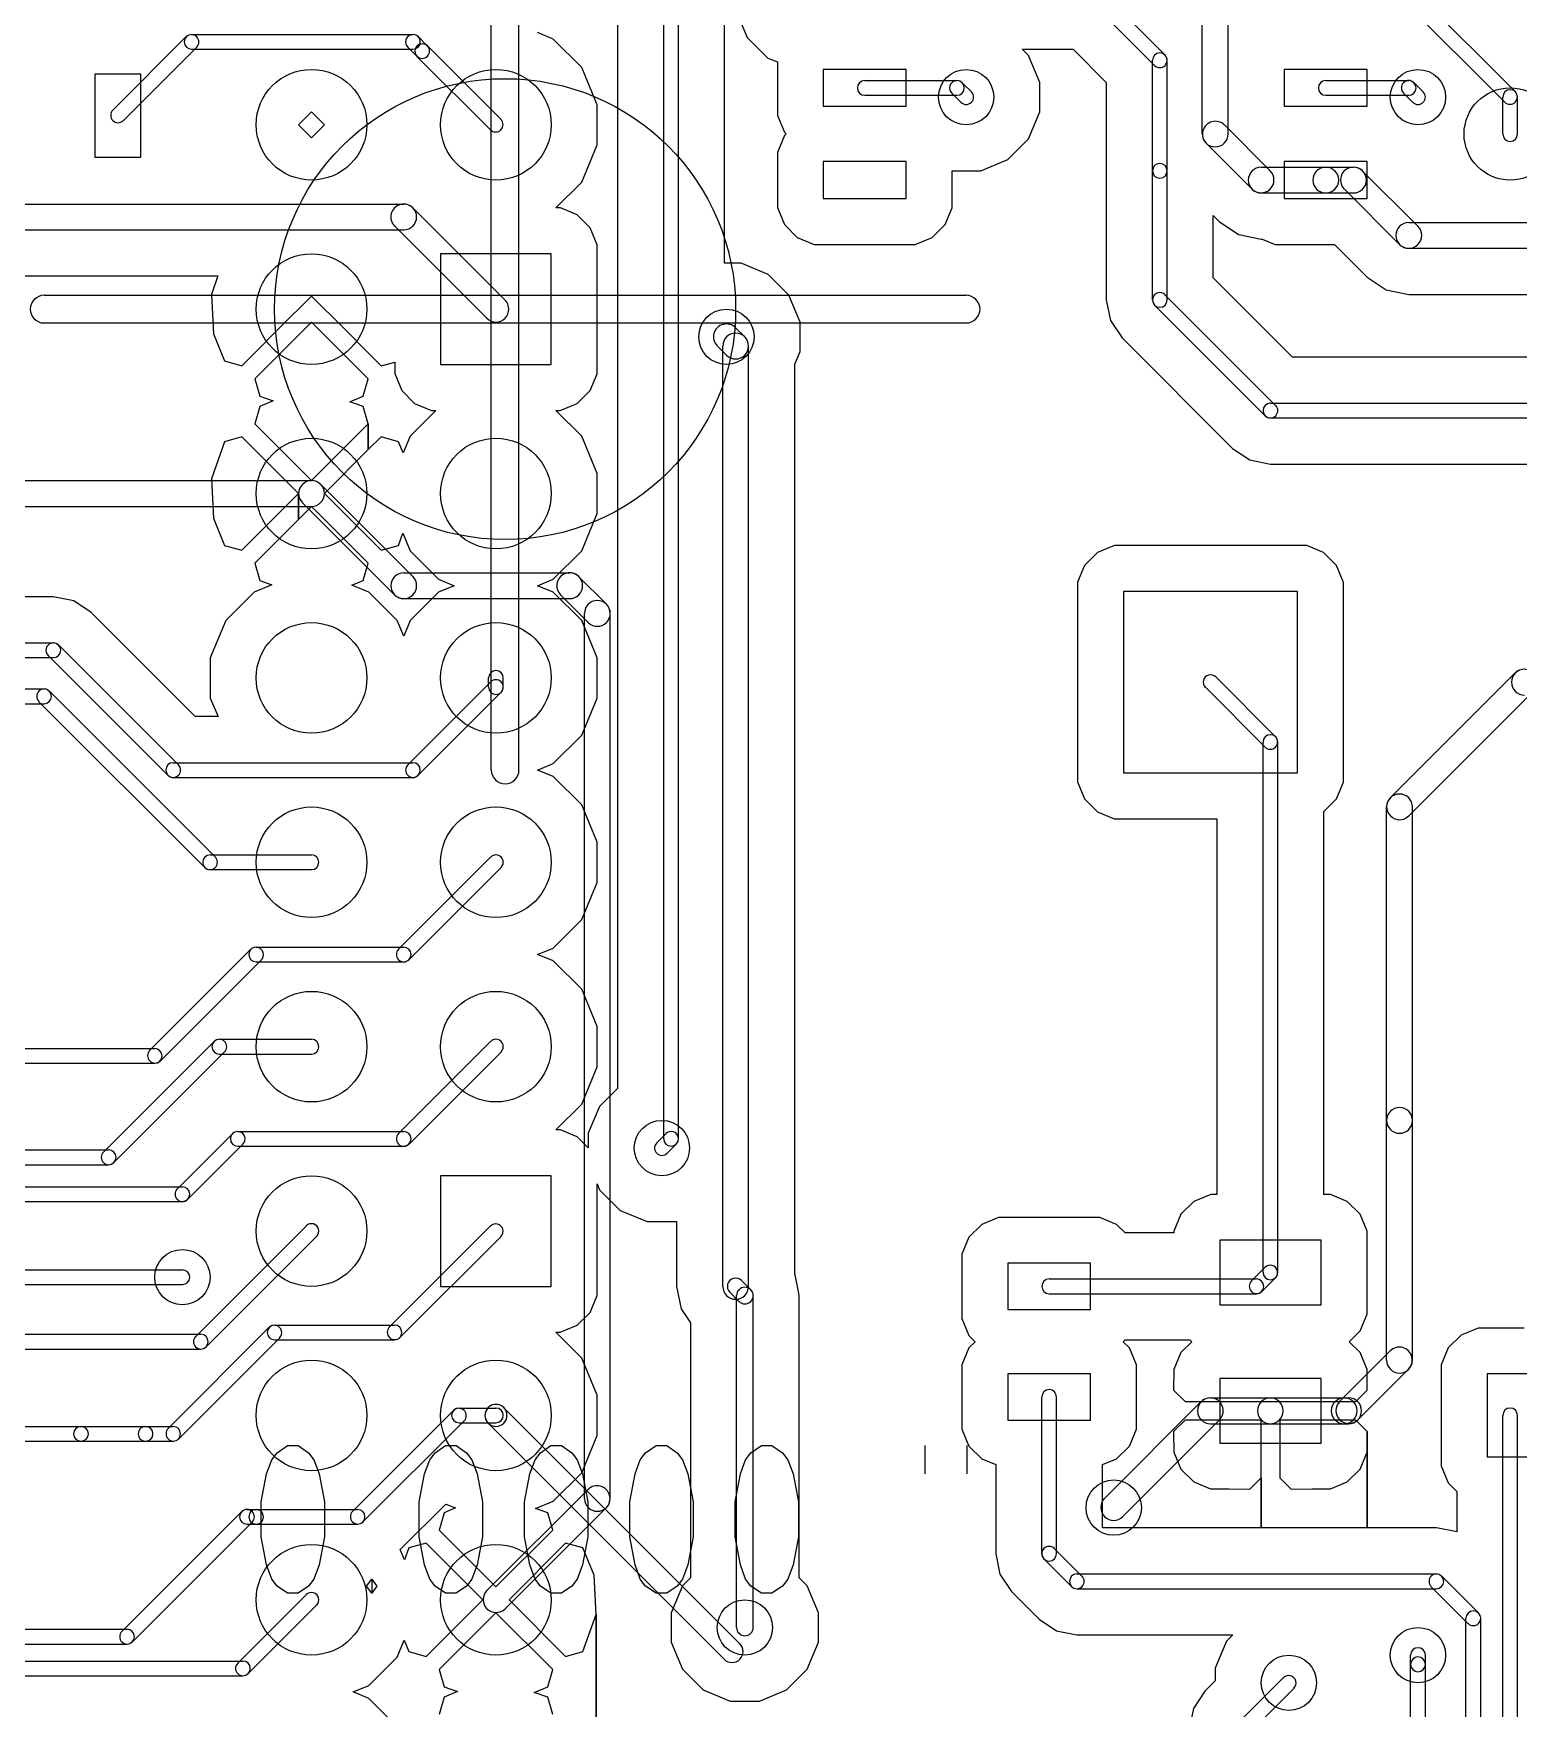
# Model space of a CAD drawing. Extents: x -29274 to 69862, y 24345 to 162744.
# Drawn here: x 48492 to 56545, y 53280 to 62365 of the extents above; entities that cross this region are included whole.
import ezdxf

# ---------------------------------------------------------------- set-up
doc = ezdxf.new("R2010")
doc.units = 0
doc.layers.add('BLACK', color=1, linetype='CONTINUOUS')

msp = doc.modelspace()

# ---------------------------------------------------------------- linework, layer by layer
at = {"layer": 'BLACK'}
for p, q in [((50975, 58370), (50975, 63370)), ((51125, 58370), (51125, 63370)), ((51910, 56370), (51910, 62820)), ((51990, 56370), (51990, 62820)), ((52240, 61119), (52240, 62820)), ((52240, 61119), (52240, 62820)), ((51660, 62700), (51660, 56644)), ((51660, 62700), (51660, 56644)), ((54830, 61820), (54830, 62770)), ((54970, 61820), (54970, 62770)), ((54279, 62598), (54628, 62249)), ((55979, 62598), (56528, 62049)), ((54222, 62541), (54571, 62192)), ((55922, 62541), (56471, 61992)), ((52301, 62491), (52362, 62344)), ((52301, 62491), (52362, 62344)), ((49321, 62348), (48922, 61949)), ((49350, 62360), (50550, 62360)), ((50628, 62299), (50579, 62348)), ((51311, 62335), (51226, 62370)), ((51311, 62335), (51226, 62370)), ((51465, 62181), (51311, 62335)), ((51465, 62181), (51311, 62335)), ((52362, 62344), (52474, 62232)), ((52362, 62344), (52474, 62232)), ((49378, 62291), (48979, 61892)), ((49350, 62280), (50550, 62280)), ((50571, 62242), (50522, 62291)), ((50971, 61842), (50572, 62241)), ((51028, 61899), (50629, 62298)), ((52474, 62232), (52526, 62211)), ((52474, 62232), (52526, 62211)), ((53888, 62246), (53854, 62280)), ((53854, 62280), (54130, 62280)), ((53888, 62246), (53854, 62280)), ((53854, 62280), (54130, 62280)), ((53949, 62099), (53888, 62246)), ((53949, 62099), (53888, 62246)), ((54130, 62280), (54310, 62100)), ((54130, 62280), (54310, 62100)), ((49075, 62145), (48825, 62145)), ((48825, 62145), (48825, 61695)), ((49075, 61695), (49075, 62145)), ((51549, 61979), (51465, 62181)), ((51549, 61979), (51465, 62181)), ((52526, 62211), (52526, 62121)), ((52526, 62211), (52526, 62121)), ((53225, 62170), (52775, 62170)), ((52775, 62170), (52775, 61970)), ((53225, 61970), (53225, 62170)), ((54560, 61620), (54560, 62220)), ((54640, 61620), (54640, 62220)), ((55725, 62170), (55275, 62170)), ((55275, 62170), (55275, 61970)), ((55725, 61970), (55725, 62170)), ((52526, 62121), (52526, 61921)), ((52526, 62121), (52526, 61921)), ((53000, 62110), (53500, 62110)), ((53578, 62049), (53529, 62098)), ((53949, 61940), (53949, 62099)), ((53949, 61940), (53949, 62099)), ((54310, 62100), (54310, 61620)), ((54310, 62100), (54310, 61620)), ((55500, 62110), (55950, 62110)), ((55979, 62098), (56028, 62049)), ((51549, 61761), (51549, 61979)), ((51549, 61761), (51549, 61979)), ((52775, 61970), (53225, 61970)), ((53000, 62030), (53500, 62030)), ((53521, 61992), (53472, 62041)), ((55275, 61970), (55725, 61970)), ((55500, 62030), (55950, 62030)), ((55922, 62041), (55971, 61992)), ((56460, 61820), (56460, 62020)), ((56540, 61820), (56540, 62020)), ((49929, 61870), (50000, 61941)), ((49929, 61870), (50000, 61941)), ((50000, 61799), (49929, 61870)), ((50000, 61799), (49929, 61870)), ((50000, 61941), (50071, 61870)), ((50000, 61941), (50071, 61870)), ((50071, 61870), (50000, 61799)), ((50071, 61870), (50000, 61799)), ((52526, 61921), (52564, 61829)), ((52526, 61921), (52564, 61829)), ((53888, 61794), (53949, 61940)), ((53888, 61794), (53949, 61940)), ((55199, 61620), (54950, 61869)), ((52564, 61811), (52526, 61720)), ((52564, 61811), (52526, 61720)), ((52564, 61829), (52573, 61820)), ((52564, 61829), (52573, 61820)), ((52573, 61820), (52564, 61811)), ((52573, 61820), (52564, 61811)), ((53776, 61682), (53888, 61794)), ((53776, 61682), (53888, 61794)), ((48825, 61695), (49075, 61695)), ((51465, 61559), (51549, 61761)), ((51465, 61559), (51549, 61761)), ((52526, 61720), (52526, 61621)), ((52526, 61720), (52526, 61621)), ((55100, 61521), (54851, 61770)), ((52526, 61621), (52526, 61421)), ((52526, 61621), (52526, 61421)), ((53225, 61670), (52775, 61670)), ((52775, 61670), (52775, 61470)), ((53225, 61470), (53225, 61670)), ((53474, 61519), (53474, 61621)), ((53474, 61621), (53629, 61621)), ((53474, 61519), (53474, 61621)), ((53474, 61621), (53629, 61621)), ((53629, 61621), (53776, 61682)), ((53629, 61621), (53776, 61682)), ((54310, 61620), (54310, 60920)), ((54310, 61620), (54310, 60920)), ((54560, 60920), (54560, 61620)), ((54640, 60920), (54640, 61620)), ((55150, 61640), (55500, 61640)), ((55725, 61670), (55275, 61670)), ((55275, 61670), (55275, 61470)), ((55500, 61640), (55650, 61640)), ((55700, 61619), (55999, 61320)), ((55725, 61470), (55725, 61670)), ((51325, 61419), (51465, 61559)), ((51325, 61419), (51465, 61559)), ((53474, 61420), (53474, 61519)), ((53474, 61420), (53474, 61519)), ((55601, 61520), (55900, 61221)), ((46500, 61440), (50500, 61440)), ((51049, 60920), (50550, 61419)), ((51350, 61419), (51325, 61419)), ((51350, 61419), (51325, 61419)), ((51441, 61381), (51350, 61419)), ((51441, 61381), (51350, 61419)), ((52526, 61421), (52564, 61329)), ((52526, 61421), (52564, 61329)), ((52775, 61470), (53225, 61470)), ((53436, 61329), (53474, 61420)), ((53436, 61329), (53474, 61420)), ((55150, 61500), (55500, 61500)), ((55275, 61470), (55725, 61470)), ((55500, 61500), (55650, 61500)), ((51511, 61311), (51441, 61381)), ((51511, 61311), (51441, 61381)), ((52564, 61329), (52634, 61259)), ((52564, 61329), (52634, 61259)), ((53366, 61259), (53436, 61329)), ((53366, 61259), (53436, 61329)), ((54890, 61040), (54890, 61378)), ((54890, 61378), (54923, 61344)), ((54890, 61040), (54890, 61378)), ((54890, 61378), (54923, 61344)), ((54923, 61344), (54924, 61344)), ((54923, 61344), (54924, 61344)), ((54924, 61344), (54993, 61298)), ((54924, 61344), (54993, 61298)), ((55950, 61340), (57100, 61340)), ((46500, 61300), (50500, 61300)), ((50950, 60821), (50451, 61320)), ((51549, 61219), (51511, 61311)), ((51549, 61219), (51511, 61311)), ((52634, 61259), (52725, 61221)), ((52634, 61259), (52725, 61221)), ((53274, 61221), (53366, 61259)), ((53274, 61221), (53366, 61259)), ((54993, 61298), (55027, 61275)), ((54993, 61298), (55027, 61275)), ((55027, 61275), (55028, 61274)), ((55027, 61275), (55028, 61274)), ((55028, 61274), (55150, 61250)), ((55028, 61274), (55150, 61250)), ((55150, 61250), (55155, 61250)), ((55150, 61250), (55155, 61250)), ((55155, 61250), (55225, 61221)), ((55155, 61250), (55225, 61221)), ((51300, 61170), (50700, 61170)), ((50700, 61170), (50700, 60570)), ((51300, 60570), (51300, 61170)), ((51549, 60619), (51549, 61219)), ((51549, 60619), (51549, 61219)), ((52725, 61221), (52824, 61221)), ((52725, 61221), (52824, 61221)), ((52824, 61221), (53274, 61221)), ((52824, 61221), (53274, 61221)), ((55225, 61221), (55324, 61221)), ((55225, 61221), (55324, 61221)), ((55324, 61221), (55547, 61221)), ((55324, 61221), (55547, 61221)), ((55547, 61221), (55724, 61044)), ((55547, 61221), (55724, 61044)), ((55950, 61200), (57100, 61200)), ((47021, 61050), (49492, 61050)), ((47021, 61050), (49492, 61050)), ((49492, 61050), (49457, 60949)), ((49492, 61050), (49457, 60949)), ((52330, 61119), (52240, 61119)), ((52330, 61119), (52240, 61119)), ((52476, 61058), (52330, 61119)), ((52476, 61058), (52330, 61119)), ((52588, 60946), (52476, 61058)), ((52588, 60946), (52476, 61058)), ((55320, 60610), (54890, 61040)), ((55320, 60610), (54890, 61040)), ((55724, 61044), (55827, 60975)), ((55724, 61044), (55827, 60975)), ((55827, 60975), (55828, 60974)), ((55827, 60975), (55828, 60974)), ((55828, 60974), (55950, 60950)), ((55828, 60974), (55950, 60950)), ((48550, 60945), (53550, 60945)), ((49457, 60949), (49468, 60736)), ((49457, 60949), (49468, 60736)), ((49894, 60835), (49929, 60870)), ((49894, 60835), (49929, 60870)), ((49929, 60870), (50000, 60941)), ((49929, 60870), (50000, 60941)), ((50000, 60941), (50071, 60870)), ((50000, 60941), (50071, 60870)), ((50071, 60870), (50106, 60835)), ((50071, 60870), (50106, 60835)), ((52649, 60799), (52588, 60946)), ((52649, 60799), (52588, 60946)), ((54310, 60920), (54332, 60809)), ((54310, 60920), (54332, 60809)), ((55172, 60292), (54572, 60892)), ((55228, 60348), (54628, 60948)), ((55950, 60950), (57100, 60950)), ((55950, 60950), (57100, 60950)), ((48550, 60795), (53550, 60795)), ((49622, 60562), (49894, 60835)), ((49622, 60562), (49894, 60835)), ((50000, 60799), (49692, 60492)), ((50000, 60799), (49692, 60492)), ((50308, 60492), (50000, 60799)), ((50308, 60492), (50000, 60799)), ((50106, 60835), (50378, 60562)), ((50106, 60835), (50378, 60562)), ((52649, 60640), (52649, 60799)), ((52649, 60640), (52649, 60799)), ((54332, 60809), (54395, 60715)), ((54332, 60809), (54395, 60715)), ((49468, 60736), (49528, 60589)), ((49468, 60736), (49528, 60589)), ((52349, 60720), (52300, 60769)), ((54395, 60715), (54995, 60115)), ((54395, 60715), (54995, 60115)), ((51549, 60520), (51549, 60619)), ((51549, 60520), (51549, 60619)), ((52250, 60621), (52201, 60670)), ((52230, 55570), (52230, 60670)), ((52370, 55570), (52370, 60670)), ((52620, 60571), (52649, 60640)), ((52620, 60571), (52649, 60640)), ((59726, 60610), (55320, 60610)), ((59726, 60610), (55320, 60610)), ((49528, 60589), (49622, 60562)), ((49528, 60589), (49622, 60562)), ((50378, 60562), (50451, 60583)), ((50378, 60562), (50451, 60583)), ((50451, 60583), (50451, 60521)), ((50451, 60583), (50451, 60521)), ((50451, 60521), (50489, 60429)), ((50451, 60521), (50489, 60429)), ((50700, 60570), (51300, 60570)), ((51511, 60429), (51549, 60520)), ((51511, 60429), (51549, 60520)), ((52620, 55638), (52620, 60571)), ((52620, 55638), (52620, 60571)), ((49692, 60492), (49719, 60398)), ((49692, 60492), (49719, 60398)), ((50281, 60398), (50308, 60492)), ((50281, 60398), (50308, 60492)), ((50489, 60429), (50559, 60359)), ((50489, 60429), (50559, 60359)), ((51441, 60359), (51511, 60429)), ((51441, 60359), (51511, 60429)), ((49719, 60342), (49692, 60248)), ((49719, 60342), (49692, 60248)), ((49719, 60398), (49792, 60373)), ((49719, 60398), (49792, 60373)), ((49792, 60373), (49719, 60342)), ((49792, 60373), (49719, 60342)), ((50207, 60368), (50281, 60398)), ((50207, 60368), (50281, 60398)), ((50281, 60342), (50207, 60368)), ((50281, 60342), (50207, 60368)), ((50308, 60248), (50281, 60342)), ((50308, 60248), (50281, 60342)), ((50559, 60359), (50650, 60321)), ((50559, 60359), (50650, 60321)), ((51349, 60321), (51441, 60359)), ((51349, 60321), (51441, 60359)), ((55200, 60360), (60200, 60360)), ((49692, 60248), (50000, 59941)), ((49692, 60248), (50000, 59941)), ((50000, 59941), (50308, 60248)), ((50000, 59941), (50308, 60248)), ((50308, 60108), (50308, 60248)), ((50308, 60248), (50308, 60108)), ((50308, 60108), (50308, 60248)), ((50308, 60248), (50308, 60108)), ((50675, 60321), (50535, 60181)), ((50675, 60321), (50535, 60181)), ((50650, 60321), (50675, 60321)), ((50650, 60321), (50675, 60321)), ((51465, 60181), (51325, 60321)), ((51325, 60321), (51349, 60321)), ((51465, 60181), (51325, 60321)), ((51325, 60321), (51349, 60321)), ((55200, 60280), (60200, 60280)), ((49528, 60151), (49457, 59949)), ((49528, 60151), (49457, 59949)), ((49622, 60178), (49528, 60151)), ((49622, 60178), (49528, 60151)), ((49929, 59870), (49622, 60178)), ((49929, 59870), (49622, 60178)), ((50378, 60178), (50308, 60108)), ((50378, 60178), (50308, 60108)), ((50472, 60151), (50378, 60178)), ((50472, 60151), (50378, 60178)), ((50497, 60090), (50472, 60151)), ((50497, 60090), (50472, 60151)), ((50535, 60181), (50497, 60090)), ((50535, 60181), (50497, 60090)), ((51549, 59979), (51465, 60181)), ((51549, 59979), (51465, 60181)), ((50308, 60108), (50071, 59870)), ((50308, 60108), (50071, 59870)), ((54995, 60115), (55089, 60052)), ((54995, 60115), (55089, 60052)), ((55089, 60052), (55200, 60030)), ((55089, 60052), (55200, 60030)), ((51549, 59761), (51549, 59979)), ((51549, 59761), (51549, 59979)), ((55200, 60030), (59726, 60030)), ((55200, 60030), (59726, 60030)), ((46400, 59940), (50000, 59940)), ((49457, 59949), (49468, 59736)), ((49457, 59949), (49468, 59736)), ((49622, 59562), (49929, 59870)), ((49622, 59562), (49929, 59870)), ((49929, 59729), (49929, 59870)), ((49929, 59870), (49929, 59729)), ((49929, 59729), (49929, 59870)), ((49929, 59870), (49929, 59729)), ((50050, 59919), (50549, 59420)), ((50071, 59870), (50378, 59562)), ((50071, 59870), (50378, 59562)), ((46400, 59800), (50000, 59800)), ((50000, 59799), (49929, 59729)), ((50000, 59799), (49929, 59729)), ((49951, 59820), (50450, 59321)), ((50308, 59492), (50000, 59799)), ((50308, 59492), (50000, 59799)), ((49468, 59736), (49528, 59589)), ((49468, 59736), (49528, 59589)), ((49929, 59729), (49692, 59492)), ((49929, 59729), (49692, 59492)), ((51465, 59559), (51549, 59761)), ((51465, 59559), (51549, 59761)), ((50472, 59589), (50495, 59655)), ((50472, 59589), (50495, 59655)), ((50495, 59655), (50535, 59559)), ((50495, 59655), (50535, 59559)), ((49528, 59589), (49622, 59562)), ((49528, 59589), (49622, 59562)), ((50378, 59562), (50472, 59589)), ((50378, 59562), (50472, 59589)), ((50535, 59559), (50689, 59405)), ((50535, 59559), (50689, 59405)), ((51311, 59405), (51465, 59559)), ((51311, 59405), (51465, 59559)), ((54262, 59550), (54192, 59480)), ((54262, 59550), (54192, 59480)), ((54354, 59588), (54262, 59550)), ((54354, 59588), (54262, 59550)), ((55298, 59588), (54354, 59588)), ((55298, 59588), (54354, 59588)), ((55397, 59588), (55298, 59588)), ((55397, 59588), (55298, 59588)), ((55488, 59550), (55397, 59588)), ((55488, 59550), (55397, 59588)), ((55558, 59480), (55488, 59550)), ((55558, 59480), (55488, 59550)), ((49692, 59492), (49719, 59398)), ((49692, 59492), (49719, 59398)), ((50281, 59398), (50308, 59492)), ((50281, 59398), (50308, 59492)), ((50500, 59440), (51400, 59440)), ((51599, 59270), (51450, 59419)), ((54192, 59480), (54154, 59389)), ((54192, 59480), (54154, 59389)), ((55596, 59388), (55558, 59480)), ((55596, 59388), (55558, 59480)), ((49689, 59335), (49535, 59181)), ((49689, 59335), (49535, 59181)), ((49784, 59375), (49689, 59335)), ((49784, 59375), (49689, 59335)), ((49719, 59398), (49784, 59375)), ((49719, 59398), (49784, 59375)), ((50219, 59373), (50281, 59398)), ((50219, 59373), (50281, 59398)), ((50311, 59335), (50219, 59373)), ((50311, 59335), (50219, 59373)), ((50465, 59181), (50311, 59335)), ((50465, 59181), (50311, 59335)), ((50689, 59335), (50535, 59181)), ((50689, 59335), (50535, 59181)), ((50689, 59405), (50773, 59370)), ((50689, 59405), (50773, 59370)), ((50773, 59370), (50689, 59335)), ((50773, 59370), (50689, 59335)), ((51226, 59370), (51311, 59405)), ((51226, 59370), (51311, 59405)), ((51311, 59335), (51226, 59370)), ((51311, 59335), (51226, 59370)), ((51465, 59181), (51311, 59335)), ((51465, 59181), (51311, 59335)), ((54154, 59389), (54154, 59290)), ((54154, 59389), (54154, 59290)), ((55347, 59339), (54403, 59339)), ((54403, 59339), (54403, 58355)), ((55347, 58355), (55347, 59339)), ((55596, 58404), (55596, 59388)), ((55596, 58404), (55596, 59388)), ((48600, 59310), (47025, 59310)), ((48600, 59310), (47025, 59310)), ((48711, 59288), (48600, 59310)), ((48711, 59288), (48600, 59310)), ((48805, 59225), (48711, 59288)), ((48805, 59225), (48711, 59288)), ((50500, 59300), (51400, 59300)), ((51500, 59171), (51351, 59320)), ((54154, 59290), (54154, 58306)), ((54154, 59290), (54154, 58306)), ((49370, 58660), (48805, 59225)), ((49370, 58660), (48805, 59225)), ((49535, 59181), (49451, 58979)), ((49535, 59181), (49451, 58979)), ((50500, 59097), (50465, 59181)), ((50500, 59097), (50465, 59181)), ((50535, 59181), (50500, 59097)), ((50535, 59181), (50500, 59097)), ((51549, 58979), (51465, 59181)), ((51549, 58979), (51465, 59181)), ((51480, 54420), (51480, 59220)), ((51620, 54420), (51620, 59220)), ((44200, 59060), (48600, 59060)), ((44200, 58980), (48600, 58980)), ((49221, 58342), (48572, 58991)), ((49278, 58399), (48629, 59048)), ((49451, 58979), (49451, 58761)), ((49451, 58979), (49451, 58761)), ((51549, 58761), (51549, 58979)), ((51549, 58761), (51549, 58979)), ((50960, 58820), (50960, 58870)), ((51040, 58820), (51040, 58870)), ((55227, 58551), (54903, 58875)), ((55851, 58221), (56526, 58896)), ((44050, 58810), (48550, 58810)), ((49478, 57899), (48579, 58798)), ((50972, 58848), (50522, 58398)), ((51028, 58792), (50578, 58342)), ((55171, 58495), (54847, 58819)), ((55950, 58122), (56625, 58797)), ((44050, 58730), (48550, 58730)), ((49421, 57842), (48522, 58741)), ((49451, 58761), (49493, 58660)), ((49451, 58761), (49493, 58660)), ((51465, 58559), (51549, 58761)), ((51465, 58559), (51549, 58761)), ((49493, 58660), (49370, 58660)), ((49493, 58660), (49370, 58660)), ((51311, 58405), (51465, 58559)), ((51311, 58405), (51465, 58559)), ((55160, 55646), (55160, 58522)), ((55240, 55646), (55240, 58522)), ((49250, 58410), (50550, 58410)), ((49250, 58330), (50550, 58330)), ((51226, 58370), (51311, 58405)), ((51226, 58370), (51311, 58405)), ((51311, 58335), (51226, 58370)), ((51311, 58335), (51226, 58370)), ((51465, 58181), (51311, 58335)), ((51465, 58181), (51311, 58335)), ((54403, 58355), (55347, 58355)), ((55596, 58305), (55596, 58404)), ((55596, 58305), (55596, 58404)), ((54154, 58306), (54192, 58214)), ((54154, 58306), (54192, 58214)), ((55558, 58214), (55596, 58305)), ((55558, 58214), (55596, 58305)), ((51549, 57979), (51465, 58181)), ((51549, 57979), (51465, 58181)), ((54192, 58214), (54262, 58144)), ((54192, 58214), (54262, 58144)), ((54262, 58144), (54353, 58106)), ((54262, 58144), (54353, 58106)), ((55490, 58146), (55558, 58214)), ((55490, 58146), (55558, 58214)), ((55490, 56069), (55490, 58146)), ((55490, 56069), (55490, 58146)), ((55830, 56470), (55830, 58170)), ((55970, 56470), (55970, 58170)), ((54353, 58106), (54452, 58106)), ((54353, 58106), (54452, 58106)), ((54452, 58106), (54910, 58106)), ((54452, 58106), (54910, 58106)), ((54910, 58106), (54910, 56069)), ((54910, 58106), (54910, 56069)), ((51549, 57761), (51549, 57979)), ((51549, 57761), (51549, 57979)), ((49450, 57910), (50000, 57910)), ((50472, 57399), (50971, 57898)), ((49450, 57830), (50000, 57830)), ((50529, 57342), (51028, 57841)), ((51465, 57559), (51549, 57761)), ((51465, 57559), (51549, 57761)), ((51311, 57405), (51465, 57559)), ((51311, 57405), (51465, 57559)), ((49122, 56849), (49671, 57398)), ((49179, 56792), (49728, 57341)), ((49700, 57410), (50500, 57410)), ((49700, 57330), (50500, 57330)), ((51226, 57370), (51311, 57405)), ((51226, 57370), (51311, 57405)), ((51311, 57335), (51226, 57370)), ((51311, 57335), (51226, 57370)), ((51465, 57181), (51311, 57335)), ((51465, 57181), (51311, 57335)), ((51549, 56979), (51465, 57181)), ((51549, 56979), (51465, 57181)), ((51549, 56761), (51549, 56979)), ((51549, 56761), (51549, 56979)), ((49472, 56898), (48872, 56298)), ((49500, 56910), (50000, 56910)), ((50472, 56399), (50971, 56898)), ((45750, 56860), (49150, 56860)), ((45750, 56780), (49150, 56780)), ((49528, 56842), (48928, 56242)), ((49500, 56830), (50000, 56830)), ((50529, 56342), (51028, 56841)), ((51465, 56559), (51549, 56761)), ((51465, 56559), (51549, 56761)), ((51660, 56644), (51562, 56546)), ((51660, 56644), (51562, 56546)), ((51325, 56419), (51465, 56559)), ((51325, 56419), (51465, 56559)), ((51562, 56546), (51501, 56400)), ((51562, 56546), (51501, 56400)), ((51350, 56419), (51325, 56419)), ((51350, 56419), (51325, 56419)), ((51441, 56381), (51350, 56419)), ((51441, 56381), (51350, 56419)), ((55830, 55170), (55830, 56470)), ((55970, 55170), (55970, 56470)), ((49272, 56098), (49572, 56398)), ((49328, 56042), (49628, 56342)), ((49600, 56410), (50500, 56410)), ((49600, 56330), (50500, 56330)), ((51501, 56321), (51441, 56381)), ((51501, 56321), (51441, 56381)), ((51501, 56400), (51501, 56321)), ((51501, 56400), (51501, 56321)), ((51872, 56349), (51921, 56398)), ((51929, 56292), (51978, 56341)), ((46200, 56310), (48900, 56310)), ((46200, 56230), (48900, 56230)), ((51300, 56170), (50700, 56170)), ((50700, 56170), (50700, 55570)), ((51300, 55570), (51300, 56170)), ((46972, 56110), (49300, 56110)), ((51549, 55619), (51549, 56126)), ((51549, 56126), (51562, 56094)), ((51549, 55619), (51549, 56126)), ((51549, 56126), (51562, 56094)), ((51562, 56094), (51674, 55982)), ((51562, 56094), (51674, 55982)), ((54876, 56069), (54784, 56031)), ((54876, 56069), (54784, 56031)), ((54910, 56069), (54876, 56069)), ((54910, 56069), (54876, 56069)), ((55525, 56069), (55490, 56069)), ((55525, 56069), (55490, 56069)), ((55616, 56031), (55525, 56069)), ((55616, 56031), (55525, 56069)), ((46972, 56030), (49300, 56030)), ((51674, 55982), (51820, 55921)), ((51674, 55982), (51820, 55921)), ((54714, 55961), (54676, 55870)), ((54714, 55961), (54676, 55870)), ((54784, 56031), (54714, 55961)), ((54784, 56031), (54714, 55961)), ((55686, 55961), (55616, 56031)), ((55686, 55961), (55616, 56031)), ((55724, 55869), (55686, 55961)), ((55724, 55869), (55686, 55961)), ((49372, 55298), (49972, 55898)), ((50422, 55349), (50971, 55898)), ((51820, 55921), (51979, 55921)), ((51820, 55921), (51979, 55921)), ((51979, 55921), (51980, 55922)), ((51979, 55921), (51980, 55922)), ((51980, 55922), (51980, 55570)), ((51980, 55922), (51980, 55570)), ((53634, 55906), (53564, 55836)), ((53634, 55906), (53564, 55836)), ((53726, 55944), (53634, 55906)), ((53726, 55944), (53634, 55906)), ((54176, 55944), (53726, 55944)), ((54176, 55944), (53726, 55944)), ((54275, 55944), (54176, 55944)), ((54275, 55944), (54176, 55944)), ((54366, 55906), (54275, 55944)), ((54366, 55906), (54275, 55944)), ((54412, 55860), (54366, 55906)), ((54412, 55860), (54366, 55906)), ((54676, 55870), (54676, 55860)), ((54676, 55870), (54676, 55860)), ((49428, 55242), (50028, 55842)), ((50479, 55292), (51028, 55841)), ((53564, 55836), (53526, 55745)), ((53564, 55836), (53526, 55745)), ((54676, 55860), (54412, 55860)), ((54676, 55860), (54412, 55860)), ((55475, 55820), (54925, 55820)), ((54925, 55820), (54925, 55470)), ((55475, 55470), (55475, 55820)), ((55724, 55519), (55724, 55869)), ((55724, 55519), (55724, 55869)), ((53526, 55745), (53526, 55646)), ((53526, 55745), (53526, 55646)), ((54225, 55695), (53775, 55695)), ((53775, 55695), (53775, 55445)), ((54225, 55445), (54225, 55695)), ((47000, 55660), (49300, 55660)), ((51549, 55520), (51549, 55619)), ((51549, 55520), (51549, 55619)), ((52382, 55552), (52332, 55602)), ((52620, 55637), (52620, 55638)), ((52620, 55637), (52620, 55638)), ((52622, 55634), (52620, 55637)), ((52622, 55634), (52620, 55637)), ((52623, 55633), (52622, 55634)), ((52623, 55633), (52622, 55634)), ((52640, 55543), (52623, 55633)), ((52640, 55543), (52623, 55633)), ((53526, 55646), (53526, 55396)), ((53526, 55646), (53526, 55396)), ((54000, 55610), (55124, 55610)), ((55096, 55599), (55171, 55674)), ((55153, 55542), (55228, 55617)), ((47000, 55580), (49300, 55580)), ((50700, 55570), (51300, 55570)), ((51511, 55429), (51549, 55520)), ((51511, 55429), (51549, 55520)), ((51980, 55570), (52004, 55448)), ((51980, 55570), (52004, 55448)), ((52318, 55488), (52268, 55538)), ((52305, 53720), (52305, 55520)), ((52395, 53720), (52395, 55520)), ((52645, 55521), (52640, 55543)), ((52645, 55521), (52640, 55543)), ((52645, 55520), (52644, 55521)), ((52644, 55521), (52645, 55521)), ((52645, 55520), (52644, 55521)), ((52644, 55521), (52645, 55521)), ((52645, 53989), (52645, 55520)), ((52645, 53989), (52645, 55520)), ((54000, 55530), (55124, 55530)), ((55724, 55420), (55724, 55519)), ((55724, 55420), (55724, 55519)), ((51441, 55359), (51511, 55429)), ((51441, 55359), (51511, 55429)), ((52004, 55448), (52055, 55373)), ((52004, 55448), (52055, 55373)), ((53775, 55445), (54225, 55445)), ((54925, 55470), (55475, 55470)), ((55686, 55329), (55724, 55420)), ((55686, 55329), (55724, 55420)), ((49222, 54799), (49771, 55348)), ((49800, 55360), (50450, 55360)), ((51349, 55321), (51441, 55359)), ((51349, 55321), (51441, 55359)), ((52055, 55373), (52055, 53989)), ((52055, 55373), (52055, 53989)), ((53526, 55396), (53564, 55304)), ((53526, 55396), (53564, 55304)), ((55627, 55270), (55686, 55329)), ((55627, 55270), (55686, 55329)), ((56326, 55344), (56234, 55306)), ((56326, 55344), (56234, 55306)), ((56576, 55344), (56326, 55344)), ((56576, 55344), (56326, 55344)), ((46200, 55310), (49400, 55310)), ((49279, 54742), (49828, 55291)), ((49800, 55280), (50450, 55280)), ((51465, 55181), (51325, 55321)), ((51325, 55321), (51349, 55321)), ((51465, 55181), (51325, 55321)), ((51325, 55321), (51349, 55321)), ((53564, 55236), (53526, 55145)), ((53564, 55236), (53526, 55145)), ((53564, 55304), (53598, 55270)), ((53564, 55304), (53598, 55270)), ((53598, 55270), (53564, 55236)), ((53598, 55270), (53564, 55236)), ((54402, 55270), (54412, 55280)), ((54402, 55270), (54412, 55280)), ((54436, 55236), (54402, 55270)), ((54436, 55236), (54402, 55270)), ((54412, 55280), (54763, 55280)), ((54412, 55280), (54763, 55280)), ((54474, 55144), (54436, 55236)), ((54474, 55144), (54436, 55236)), ((54773, 55270), (54714, 55211)), ((54773, 55270), (54714, 55211)), ((54763, 55280), (54773, 55270)), ((54763, 55280), (54773, 55270)), ((55686, 55211), (55627, 55270)), ((55686, 55211), (55627, 55270)), ((56164, 55236), (56126, 55145)), ((56164, 55236), (56126, 55145)), ((56234, 55306), (56164, 55236)), ((56234, 55306), (56164, 55236)), ((46200, 55230), (49400, 55230)), ((51549, 54979), (51465, 55181)), ((51549, 54979), (51465, 55181)), ((53526, 55145), (53526, 55046)), ((53526, 55145), (53526, 55046)), ((54474, 54894), (54474, 55144)), ((54474, 54894), (54474, 55144)), ((54714, 55211), (54676, 55119)), ((54714, 55211), (54676, 55119)), ((55575, 54945), (55850, 55220)), ((55724, 55119), (55686, 55211)), ((55724, 55119), (55686, 55211)), ((56126, 55145), (56126, 55046)), ((56126, 55145), (56126, 55046)), ((54225, 55095), (53775, 55095)), ((53775, 55095), (53775, 54845)), ((54225, 54845), (54225, 55095)), ((54676, 55119), (54675, 55007)), ((54676, 55119), (54675, 55007)), ((55475, 55070), (54925, 55070)), ((54925, 55070), (54925, 54720)), ((55475, 54720), (55475, 55070)), ((55674, 54846), (55949, 55121)), ((55725, 55007), (55724, 55119)), ((55725, 55007), (55724, 55119)), ((56625, 55095), (56375, 55095)), ((56375, 55095), (56375, 54645)), ((51549, 54761), (51549, 54979)), ((51549, 54761), (51549, 54979)), ((53526, 55046), (53526, 54796)), ((53526, 55046), (53526, 54796)), ((53960, 54120), (53960, 54970)), ((54040, 54120), (54040, 54970)), ((54675, 55007), (54737, 54945)), ((54675, 55007), (54737, 54945)), ((54875, 54965), (55199, 54965)), ((55200, 54965), (55600, 54965)), ((55600, 54965), (55624, 54965)), ((55663, 54945), (55725, 55007)), ((55663, 54945), (55725, 55007)), ((56126, 55046), (56126, 54596)), ((56126, 55046), (56126, 54596)), ((50771, 54898), (50222, 54349)), ((50800, 54910), (51000, 54910)), ((51042, 54912), (52322, 53632)), ((51042, 54912), (52322, 53632)), ((54300, 54420), (54825, 54945)), ((54474, 54795), (54474, 54894)), ((54474, 54795), (54474, 54894)), ((54737, 54945), (55100, 54945)), ((54737, 54945), (55100, 54945)), ((55100, 54945), (55150, 54945)), ((55100, 54945), (55150, 54945)), ((55150, 54945), (55250, 54945)), ((55150, 54945), (55250, 54945)), ((55250, 54945), (55300, 54945)), ((55250, 54945), (55300, 54945)), ((55300, 54945), (55663, 54945)), ((55300, 54945), (55663, 54945)), ((46850, 54810), (48750, 54810)), ((48750, 54810), (49100, 54810)), ((49100, 54810), (49250, 54810)), ((50828, 54841), (50279, 54292)), ((50800, 54830), (51000, 54830)), ((50958, 54828), (52238, 53548)), ((50958, 54828), (52238, 53548)), ((53526, 54796), (53564, 54704)), ((53526, 54796), (53564, 54704)), ((53775, 54845), (54225, 54845)), ((54399, 54321), (54924, 54846)), ((54436, 54704), (54474, 54795)), ((54436, 54704), (54474, 54795)), ((54737, 54845), (54675, 54783)), ((54737, 54845), (54675, 54783)), ((54675, 54783), (54676, 54671)), ((54675, 54783), (54676, 54671)), ((55150, 54845), (54737, 54845)), ((55150, 54845), (54737, 54845)), ((54875, 54825), (55199, 54825)), ((55150, 54532), (55150, 54845)), ((55150, 54532), (55150, 54845)), ((55200, 54825), (55600, 54825)), ((55663, 54845), (55250, 54845)), ((55250, 54845), (55250, 54532)), ((55663, 54845), (55250, 54845)), ((55250, 54845), (55250, 54532)), ((55600, 54825), (55624, 54825)), ((55725, 54783), (55663, 54845)), ((55725, 54783), (55663, 54845)), ((55724, 54671), (55725, 54783)), ((55724, 54671), (55725, 54783)), ((55725, 54260), (55725, 54783)), ((55725, 54783), (55725, 54260)), ((55725, 54260), (55725, 54783)), ((55725, 54783), (55725, 54260)), ((56460, 50906), (56460, 54870)), ((56540, 50906), (56540, 54870)), ((46850, 54730), (48750, 54730)), ((48750, 54730), (49100, 54730)), ((49100, 54730), (49250, 54730)), ((49813, 54668), (49870, 54706)), ((49870, 54706), (49927, 54706)), ((49927, 54706), (49984, 54668)), ((50670, 54668), (50727, 54706)), ((50727, 54706), (50784, 54706)), ((50784, 54706), (50841, 54668)), ((51241, 54668), (51298, 54706)), ((51298, 54706), (51355, 54706)), ((51355, 54706), (51412, 54668)), ((51465, 54559), (51549, 54761)), ((51465, 54559), (51549, 54761)), ((51812, 54668), (51869, 54706)), ((51869, 54706), (51926, 54706)), ((51926, 54706), (51983, 54668)), ((52383, 54668), (52440, 54706)), ((52440, 54706), (52497, 54706)), ((52497, 54706), (52554, 54668)), ((53325, 54706), (53325, 54554)), ((53554, 54706), (53554, 54554)), ((53564, 54704), (53634, 54634)), ((53564, 54704), (53634, 54634)), ((54366, 54634), (54436, 54704)), ((54366, 54634), (54436, 54704)), ((54925, 54720), (55475, 54720)), ((49756, 54554), (49784, 54630)), ((49784, 54630), (49813, 54668)), ((49984, 54668), (50013, 54630)), ((50013, 54630), (50042, 54554)), ((50613, 54554), (50641, 54630)), ((50641, 54630), (50670, 54668)), ((50841, 54668), (50870, 54630)), ((50870, 54630), (50899, 54554)), ((51184, 54554), (51212, 54630)), ((51212, 54630), (51241, 54668)), ((51412, 54668), (51441, 54630)), ((51441, 54630), (51470, 54554)), ((51755, 54554), (51783, 54630)), ((51783, 54630), (51812, 54668)), ((51983, 54668), (52012, 54630)), ((52012, 54630), (52041, 54554)), ((52326, 54554), (52354, 54630)), ((52354, 54630), (52383, 54668)), ((52554, 54668), (52583, 54630)), ((52583, 54630), (52612, 54554)), ((53634, 54634), (53710, 54603)), ((53634, 54634), (53710, 54603)), ((53710, 54603), (53710, 54120)), ((53710, 54603), (53710, 54120)), ((54290, 54603), (54366, 54634)), ((54290, 54603), (54366, 54634)), ((54290, 54260), (54290, 54603)), ((54290, 54260), (54290, 54603)), ((54676, 54671), (54714, 54579)), ((54676, 54671), (54714, 54579)), ((55686, 54579), (55724, 54671)), ((55686, 54579), (55724, 54671)), ((56375, 54645), (56625, 54645)), ((49727, 54401), (49756, 54554)), ((50042, 54554), (50070, 54401)), ((50584, 54401), (50613, 54554)), ((50899, 54554), (50927, 54401)), ((51155, 54401), (51184, 54554)), ((51311, 54405), (51465, 54559)), ((51311, 54405), (51465, 54559)), ((51470, 54554), (51498, 54401)), ((51726, 54401), (51755, 54554)), ((52041, 54554), (52069, 54401)), ((52297, 54401), (52326, 54554)), ((52612, 54554), (52640, 54401)), ((54714, 54579), (54784, 54509)), ((54714, 54579), (54784, 54509)), ((54784, 54509), (54875, 54471)), ((54784, 54509), (54875, 54471)), ((55088, 54470), (55150, 54532)), ((55088, 54470), (55150, 54532)), ((55150, 54260), (55150, 54532)), ((55150, 54532), (55150, 54260)), ((55150, 54260), (55150, 54532)), ((55150, 54532), (55150, 54260)), ((55250, 54532), (55312, 54470)), ((55250, 54532), (55312, 54470)), ((55525, 54471), (55616, 54509)), ((55525, 54471), (55616, 54509)), ((55616, 54509), (55686, 54579)), ((55616, 54509), (55686, 54579)), ((56126, 54596), (56164, 54504)), ((56126, 54596), (56164, 54504)), ((50951, 53920), (51500, 54469)), ((54875, 54471), (54974, 54471)), ((54875, 54471), (54974, 54471)), ((54974, 54471), (55088, 54470)), ((54974, 54471), (55088, 54470)), ((55312, 54470), (55426, 54471)), ((55312, 54470), (55426, 54471)), ((55426, 54471), (55525, 54471)), ((55426, 54471), (55525, 54471)), ((56164, 54504), (56210, 54458)), ((56164, 54504), (56210, 54458)), ((56210, 54458), (56210, 54239)), ((56210, 54458), (56210, 54239)), ((49621, 54348), (48972, 53699)), ((49650, 54360), (49700, 54360)), ((49700, 54360), (50250, 54360)), ((49727, 54211), (49727, 54401)), ((50070, 54401), (50070, 54211)), ((50481, 54142), (50728, 54389)), ((50481, 54142), (50728, 54389)), ((50584, 54211), (50584, 54401)), ((50719, 54342), (50692, 54248)), ((50719, 54342), (50692, 54248)), ((50780, 54368), (50719, 54342)), ((50780, 54368), (50719, 54342)), ((50728, 54389), (50780, 54368)), ((50728, 54389), (50780, 54368)), ((50927, 54401), (50927, 54211)), ((51050, 53821), (51599, 54370)), ((51155, 54211), (51155, 54401)), ((51215, 54366), (51311, 54405)), ((51215, 54366), (51311, 54405)), ((51281, 54342), (51215, 54366)), ((51281, 54342), (51215, 54366)), ((51308, 54248), (51281, 54342)), ((51308, 54248), (51281, 54342)), ((51498, 54401), (51498, 54211)), ((51726, 54211), (51726, 54401)), ((52069, 54401), (52069, 54211)), ((52297, 54211), (52297, 54401)), ((52640, 54401), (52640, 54211)), ((49678, 54291), (49029, 53642)), ((49650, 54280), (49700, 54280)), ((49700, 54280), (50250, 54280)), ((50692, 54248), (51000, 53941)), ((50692, 54248), (51000, 53941)), ((51000, 53941), (51308, 54248)), ((51000, 53941), (51308, 54248)), ((55150, 54260), (54290, 54260)), ((55150, 54260), (54290, 54260)), ((55725, 54260), (55150, 54260)), ((55725, 54260), (55150, 54260)), ((56100, 54260), (55725, 54260)), ((56100, 54260), (55725, 54260)), ((56210, 54239), (56100, 54260)), ((56210, 54239), (56100, 54260)), ((49756, 54059), (49727, 54211)), ((50070, 54211), (50042, 54059)), ((50528, 54151), (50504, 54086)), ((50528, 54151), (50504, 54086)), ((50622, 54178), (50528, 54151)), ((50622, 54178), (50528, 54151)), ((50613, 54059), (50584, 54211)), ((50929, 53870), (50622, 54178)), ((50929, 53870), (50622, 54178)), ((50927, 54211), (50899, 54059)), ((51378, 54178), (51071, 53870)), ((51378, 54178), (51071, 53870)), ((51184, 54059), (51155, 54211)), ((51472, 54151), (51378, 54178)), ((51472, 54151), (51378, 54178)), ((51498, 54211), (51470, 54059)), ((51532, 54004), (51472, 54151)), ((51532, 54004), (51472, 54151)), ((51755, 54059), (51726, 54211)), ((52069, 54211), (52041, 54059)), ((52326, 54059), (52297, 54211)), ((52640, 54211), (52612, 54059)), ((54028, 54148), (54178, 53998)), ((49784, 53982), (49756, 54059)), ((50042, 54059), (50013, 53982)), ((50504, 54086), (50481, 54142)), ((50504, 54086), (50481, 54142)), ((50641, 53982), (50613, 54059)), ((50899, 54059), (50870, 53982)), ((51212, 53982), (51184, 54059)), ((51470, 54059), (51441, 53982)), ((51783, 53982), (51755, 54059)), ((52041, 54059), (52012, 53982)), ((52354, 53982), (52326, 54059)), ((52612, 54059), (52583, 53982)), ((53710, 54120), (53732, 54009)), ((53710, 54120), (53732, 54009)), ((53972, 54092), (54122, 53942)), ((49813, 53944), (49784, 53982)), ((50013, 53982), (49984, 53944)), ((50298, 53944), (50327, 53982)), ((50327, 53982), (50355, 53944)), ((50327, 53982), (50327, 53906)), ((50670, 53944), (50641, 53982)), ((50870, 53982), (50841, 53944)), ((51241, 53944), (51212, 53982)), ((51441, 53982), (51412, 53944)), ((51543, 53791), (51532, 54004)), ((51543, 53791), (51532, 54004)), ((51812, 53944), (51783, 53982)), ((52012, 53982), (51983, 53944)), ((52055, 53989), (52012, 53946)), ((52055, 53989), (52012, 53946)), ((52383, 53944), (52354, 53982)), ((52583, 53982), (52554, 53944)), ((52688, 53946), (52645, 53989)), ((52688, 53946), (52645, 53989)), ((53732, 54009), (53795, 53915)), ((53732, 54009), (53795, 53915)), ((54150, 54010), (56100, 54010)), ((56129, 53998), (56328, 53799)), ((49600, 53526), (49972, 53898)), ((49870, 53906), (49813, 53944)), ((49927, 53906), (49870, 53906)), ((49984, 53944), (49927, 53906)), ((50327, 53906), (50298, 53944)), ((50355, 53944), (50327, 53906)), ((50727, 53906), (50670, 53944)), ((50784, 53906), (50727, 53906)), ((50841, 53944), (50784, 53906)), ((51298, 53906), (51241, 53944)), ((51355, 53906), (51298, 53906)), ((51412, 53944), (51355, 53906)), ((51869, 53906), (51812, 53944)), ((51926, 53906), (51869, 53906)), ((51983, 53944), (51926, 53906)), ((52012, 53946), (51951, 53800)), ((52012, 53946), (51951, 53800)), ((52440, 53906), (52383, 53944)), ((52497, 53906), (52440, 53906)), ((52554, 53944), (52497, 53906)), ((52749, 53799), (52688, 53946)), ((52749, 53799), (52688, 53946)), ((53795, 53915), (53945, 53765)), ((53795, 53915), (53945, 53765)), ((54150, 53930), (56100, 53930)), ((56072, 53941), (56271, 53742)), ((49656, 53470), (50028, 53842)), ((50622, 53562), (50929, 53870)), ((50622, 53562), (50929, 53870)), ((51000, 53799), (50692, 53492)), ((51000, 53799), (50692, 53492)), ((51308, 53492), (51000, 53799)), ((51308, 53492), (51000, 53799)), ((51071, 53870), (51378, 53562)), ((51071, 53870), (51378, 53562)), ((51472, 53589), (51543, 53791)), ((51472, 53589), (51543, 53791)), ((51543, 52791), (51543, 53791)), ((51543, 53791), (51543, 52791)), ((51543, 52791), (51543, 53791)), ((51543, 53791), (51543, 52791)), ((51951, 53800), (51951, 53641)), ((51951, 53800), (51951, 53641)), ((52749, 53640), (52749, 53799)), ((52749, 53640), (52749, 53799)), ((48350, 53710), (49000, 53710)), ((53945, 53765), (54039, 53702)), ((53945, 53765), (54039, 53702)), ((54039, 53702), (54150, 53680)), ((54039, 53702), (54150, 53680)), ((56260, 51020), (56260, 53770)), ((56340, 51020), (56340, 53770)), ((48350, 53630), (49000, 53630)), ((50465, 53559), (50502, 53651)), ((50465, 53559), (50502, 53651)), ((50502, 53651), (50528, 53589)), ((50502, 53651), (50528, 53589)), ((51951, 53641), (52012, 53494)), ((51951, 53641), (52012, 53494)), ((52688, 53494), (52749, 53640)), ((52688, 53494), (52749, 53640)), ((54150, 53680), (54996, 53680)), ((54150, 53680), (54996, 53680)), ((54962, 53646), (54901, 53500)), ((54962, 53646), (54901, 53500)), ((54996, 53680), (54962, 53646)), ((54996, 53680), (54962, 53646)), ((44572, 53538), (49628, 53538)), ((50311, 53405), (50465, 53559)), ((50311, 53405), (50465, 53559)), ((50528, 53589), (50622, 53562)), ((50528, 53589), (50622, 53562)), ((51378, 53562), (51472, 53589)), ((51378, 53562), (51472, 53589)), ((55960, 53520), (55960, 53570)), ((55960, 51020), (55960, 53520)), ((56040, 53520), (56040, 53570)), ((56040, 51020), (56040, 53520)), ((44572, 53458), (49628, 53458)), ((50692, 53492), (50719, 53398)), ((50692, 53492), (50719, 53398)), ((51281, 53398), (51308, 53492)), ((51281, 53398), (51308, 53492)), ((52012, 53494), (52124, 53382)), ((52012, 53494), (52124, 53382)), ((52576, 53382), (52688, 53494)), ((52576, 53382), (52688, 53494)), ((54901, 53431), (54845, 53375)), ((54901, 53431), (54845, 53375)), ((54901, 53500), (54901, 53431)), ((54901, 53500), (54901, 53431)), ((55022, 53199), (55271, 53448)), ((50226, 53370), (50311, 53405)), ((50226, 53370), (50311, 53405)), ((50311, 53335), (50226, 53370)), ((50311, 53335), (50226, 53370)), ((50465, 53181), (50311, 53335)), ((50465, 53181), (50311, 53335)), ((50719, 53342), (50692, 53248)), ((50719, 53342), (50692, 53248)), ((50719, 53398), (50792, 53373)), ((50719, 53398), (50792, 53373)), ((50792, 53373), (50719, 53342)), ((50792, 53373), (50719, 53342)), ((51207, 53368), (51281, 53398)), ((51207, 53368), (51281, 53398)), ((51281, 53342), (51207, 53368)), ((51281, 53342), (51207, 53368)), ((51308, 53248), (51281, 53342)), ((51308, 53248), (51281, 53342)), ((52124, 53382), (52270, 53321)), ((52124, 53382), (52270, 53321)), ((52429, 53321), (52576, 53382)), ((52429, 53321), (52576, 53382)), ((54845, 53375), (54782, 53281)), ((54845, 53375), (54782, 53281)), ((55079, 53142), (55328, 53391)), ((52270, 53321), (52429, 53321)), ((52270, 53321), (52429, 53321)), ((54782, 53281), (54760, 53170)), ((54782, 53281), (54760, 53170))]:
    msp.add_line(p, q, dxfattribs=at)
for centre, radius in [((50000, 61870), 300), ((51000, 61870), 300), ((53550, 62020), 150), ((56000, 62020), 150), ((51050, 60870), 1250), ((56500, 61820), 250), ((50000, 60870), 300), ((52250, 60720), 150), ((50000, 59870), 300), ((51000, 59870), 300), ((50000, 58870), 300), ((51000, 58870), 300), ((50000, 57870), 300), ((51000, 57870), 300), ((50000, 56870), 300), ((51000, 56870), 300), ((51900, 56320), 150), ((50000, 55870), 300), ((49300, 55620), 150), ((50000, 54870), 300), ((51000, 54870), 300), ((54350, 54370), 150), ((50000, 53870), 300), ((51000, 53870), 300), ((52350, 53720), 150), ((56000, 53570), 150), ((55300, 53420), 150)]:
    msp.add_circle(centre, radius, dxfattribs=at)
for centre, radius, start, end in [((49350, 62320), 40, 90, 270), ((49349, 62319), 40, -45, 135), ((50550, 62320), 40, 405, 585), ((50550, 62320), 40, 270, 450), ((50601, 62269), 40, 405, 585), ((50600, 62270), 40, 225, 405), ((54600, 62220), 40, 360, 540), ((54600, 62220), 40, 225, 405), ((53000, 62070), 40, 90, 270), ((53500, 62070), 40, 405, 585), ((53500, 62070), 40, 270, 450), ((53550, 62020), 40, 225, 405), ((55500, 62070), 40, 90, 270), ((55950, 62070), 40, 45, 225), ((55950, 62070), 40, 270, 450), ((56000, 62020), 40, 225, 405), ((56500, 62020), 40, 360, 540), ((56499, 62021), 40, 225, 405), ((48951, 61921), 40, 135, 315), ((50999, 61871), 40, 225, 405), ((54901, 61819), 70, 405, 585), ((54900, 61820), 70, 180, 360), ((56500, 61820), 40, 180, 360), ((54600, 61620), 40, 360, 540), ((54600, 61620), 40, 180, 360), ((55150, 61570), 70, 90, 270), ((55149, 61571), 70, 225, 405), ((55500, 61570), 70, 90, 270), ((55500, 61570), 70, 270, 450), ((55650, 61570), 70, 45, 225), ((55650, 61570), 70, 270, 450), ((50500, 61370), 70, 405, 585), ((50500, 61370), 70, 270, 450), ((55950, 61270), 70, 90, 270), ((55950, 61270), 70, 225, 405), ((54600, 60920), 40, 405, 585), ((48550, 60870), 75, 90, 270), ((51000, 60870), 70, 225, 405), ((53550, 60870), 75, 270, 450), ((54600, 60920), 40, 180, 360), ((52250, 60720), 70, 405, 585), ((52300, 60670), 70, 360, 540), ((52300, 60670), 70, 225, 405), ((55200, 60320), 40, 90, 270), ((55200, 60320), 40, 225, 405), ((50000, 59870), 70, 45, 225), ((50000, 59870), 70, 270, 450), ((50500, 59370), 70, 90, 270), ((50500, 59370), 70, 225, 405), ((51400, 59370), 70, 405, 585), ((51400, 59370), 70, 270, 450), ((51550, 59220), 70, 360, 540), ((51550, 59220), 70, 225, 405), ((48600, 59020), 40, 405, 585), ((48600, 59020), 40, 270, 450), ((51000, 58870), 40, 360, 540), ((54875, 58847), 40, 405, 585), ((56577, 58847), 70, 90, 270), ((56576, 58847), 70, 315, 495), ((48550, 58770), 40, 405, 585), ((48550, 58770), 40, 270, 450), ((51000, 58820), 40, 180, 360), ((51000, 58820), 40, -45, 135), ((55200, 58522), 40, 360, 540), ((55199, 58523), 40, 225, 405), ((49250, 58370), 40, 90, 270), ((49250, 58370), 40, 225, 405), ((50550, 58370), 40, 135, 315), ((50550, 58370), 40, 270, 450), ((51050, 58370), 75, 180, 360), ((55900, 58170), 70, 360, 540), ((55900, 58171), 70, 135, 315), ((49450, 57870), 40, 90, 270), ((49450, 57870), 40, 225, 405), ((50000, 57870), 40, 270, 450), ((51000, 57870), 40, 315, 495), ((49700, 57370), 40, 90, 270), ((49699, 57369), 40, 315, 495), ((50500, 57370), 40, 135, 315), ((50500, 57370), 40, 270, 450), ((49500, 56870), 40, 90, 270), ((49500, 56870), 40, -45, 135), ((50000, 56870), 40, 270, 450), ((51000, 56870), 40, 315, 495), ((49151, 56821), 40, 135, 315), ((49150, 56820), 40, 270, 450), ((55900, 56470), 70, 360, 540), ((55900, 56470), 70, 180, 360), ((49600, 56370), 40, 90, 270), ((49600, 56370), 40, 315, 495), ((50500, 56370), 40, 135, 315), ((50500, 56370), 40, 270, 450), ((51900, 56320), 40, 135, 315), ((51950, 56370), 40, 180, 360), ((51950, 56370), 40, 315, 495), ((48900, 56270), 40, 135, 315), ((48900, 56270), 40, 270, 450), ((49300, 56070), 40, 135, 315), ((49300, 56070), 40, 270, 450), ((50000, 55870), 40, 315, 495), ((50999, 55869), 40, 315, 495), ((49300, 55620), 40, 270, 450), ((52300, 55570), 45, 405, 585), ((54000, 55570), 40, 90, 270), ((55125, 55571), 40, 135, 315), ((55124, 55570), 40, 270, 450), ((55200, 55646), 40, 180, 360), ((55199, 55645), 40, 315, 495), ((52300, 55570), 70, 180, 360), ((52350, 55520), 45, 360, 540), ((52350, 55520), 45, 225, 405), ((49800, 55320), 40, 90, 270), ((49799, 55319), 40, 315, 495), ((50451, 55321), 40, 135, 315), ((50450, 55320), 40, 270, 450), ((49400, 55270), 40, 135, 315), ((49400, 55270), 40, 270, 450), ((55899, 55170), 70, 315, 495), ((55900, 55170), 70, 180, 360), ((54000, 54970), 40, 360, 540), ((54875, 54895), 70, 90, 270), ((54874, 54895), 70, 315, 495), ((55200, 54895), 70, 90, 270), ((55199, 54895), 70, 270, 450), ((55600, 54895), 70, 90, 270), ((55600, 54895), 70, 270, 450), ((55624, 54895), 70, 270, 450), ((50800, 54870), 40, 90, 270), ((50799, 54869), 40, -45, 135), ((51000, 54870), 60, 0, 180), ((51000, 54870), 60, 45, 225), ((51000, 54870), 60, 45, 225), ((51000, 54870), 60, 0, 180), ((51000, 54870), 60, 0, 180), ((51000, 54870), 60, 0, 180), ((51000, 54870), 60, 0, 180), ((51000, 54870), 40, 270, 450), ((55625, 54896), 70, 135, 315), ((56500, 54870), 40, 360, 540), ((48750, 54770), 40, 90, 270), ((48750, 54770), 40, 270, 450), ((49100, 54770), 40, 90, 270), ((49100, 54770), 40, 270, 450), ((49251, 54771), 40, 135, 315), ((49250, 54770), 40, 270, 450), ((51000, 54870), 60, 180, 360), ((51000, 54870), 60, 180, 360), ((51000, 54870), 60, 180, 360), ((51000, 54870), 60, 180, 360), ((51000, 54870), 60, 180, 360), ((51550, 54420), 70, 180, 360), ((51549, 54419), 70, 315, 495), ((54350, 54371), 70, 135, 315), ((49650, 54320), 40, 90, 270), ((49650, 54320), 40, -45, 135), ((49700, 54320), 40, 90, 270), ((49700, 54320), 40, 270, 450), ((50251, 54321), 40, 135, 315), ((50250, 54320), 40, 270, 450), ((54000, 54120), 40, 45, 225), ((54000, 54120), 40, 180, 360), ((54150, 53970), 40, 90, 270), ((54150, 53970), 40, 225, 405), ((56100, 53970), 40, 45, 225), ((56100, 53970), 40, 270, 450), ((50000, 53870), 40, 315, 495), ((51001, 53871), 70, 135, 315), ((56300, 53770), 40, 360, 540), ((56300, 53770), 40, 225, 405), ((49000, 53670), 40, 135, 315), ((49000, 53670), 40, 270, 450), ((52350, 53720), 45, 180, 360), ((52280, 53590), 60, 225, 405), ((52280, 53590), 60, 225, 405), ((56000, 53570), 40, 360, 540), ((49628, 53498), 40, 135, 315), ((49628, 53498), 40, 270, 450), ((56000, 53520), 40, 360, 540), ((56000, 53520), 40, 180, 360), ((55299, 53419), 40, 315, 495)]:
    msp.add_arc(centre, radius, start, end, dxfattribs=at)

doc.saveas('drawing.dxf')
